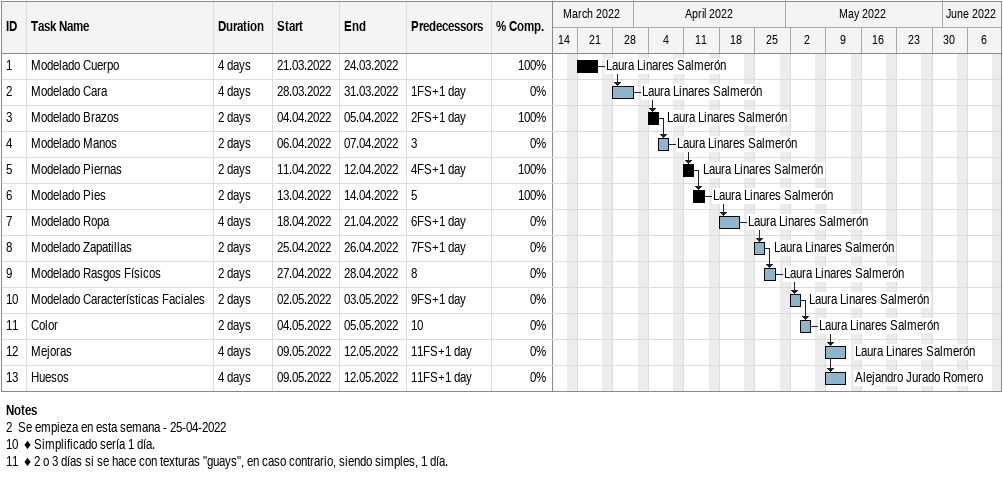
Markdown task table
| ID | Task | Duration | Start | Finish | Predecessors | Resources | % complete |
|---|---|---|---|---|---|---|---|
| 1 | Modelado Cuerpo | 4d | 2022-03-21 | 2022-03-24 |  | Laura Linares Salmerón | 100 |
| 2 | Modelado Cara | 4d | 2022-03-28 | 2022-03-31 | 1FS+1d | Laura Linares Salmerón | 0 |
| 3 | Modelado Brazos | 2d | 2022-04-04 | 2022-04-05 | 2FS+1d | Laura Linares Salmerón | 100 |
| 4 | Modelado Manos | 2d | 2022-04-06 | 2022-04-07 | 3 | Laura Linares Salmerón | 0 |
| 5 | Modelado Piernas | 2d | 2022-04-11 | 2022-04-12 | 4FS+1d | Laura Linares Salmerón | 100 |
| 6 | Modelado Pies | 2d | 2022-04-13 | 2022-04-14 | 5 | Laura Linares Salmerón | 100 |
| 7 | Modelado Ropa | 4d | 2022-04-18 | 2022-04-21 | 6FS+1d | Laura Linares Salmerón | 0 |
| 8 | Modelado Zapatillas | 2d | 2022-04-25 | 2022-04-26 | 7FS+1d | Laura Linares Salmerón | 0 |
| 9 | Modelado Rasgos Físicos | 2d | 2022-04-27 | 2022-04-28 | 8 | Laura Linares Salmerón | 0 |
| 10 | Modelado Características Faciales | 2d | 2022-05-02 | 2022-05-03 | 9FS+1d | Laura Linares Salmerón | 0 |
| 11 | Color | 2d | 2022-05-04 | 2022-05-05 | 10 | Laura Linares Salmerón | 0 |
| 12 | Mejoras | 4d | 2022-05-09 | 2022-05-12 | 11FS+1d | Laura Linares Salmerón | 0 |
| 13 | Huesos | 4d | 2022-05-09 | 2022-05-12 | 11FS+1d | Alejandro Jurado Romero | 0 |

Notes
- 2: Se empieza en esta semana - 25-04-2022
- 10: ♦ Simplificado sería 1 día.
- 11: ♦ 2 o 3 días si se hace con texturas "guays", en caso contrario, siendo simples, 1 día.
